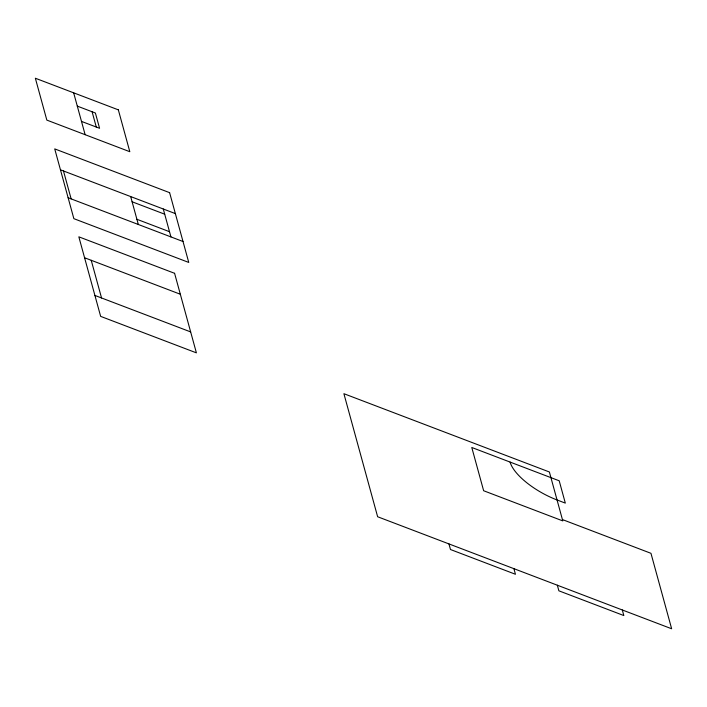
<?xml version="1.0" encoding="UTF-8"?>
<svg xmlns="http://www.w3.org/2000/svg" width="707" height="707" viewBox="0 0 707 707"><rect width="100%" height="100%" fill="white"/><g stroke="black" fill="none" stroke-linecap="round" stroke-linejoin="round"><path stroke-width="1.06" d="M77.293 106.112L95.392 113.014L99.581 128.294L81.482 121.401M60.466 169.821L175.363 213.602M132.112 201.787L164.713 214.203M136.902 219.285L169.512 231.702M68.119 197.739L183.016 241.511M84.575 257.755L180.32 294.236M94.906 295.438L190.66 331.919M562.436 519.574L650.961 553.307L671.65 628.77L377.635 516.746L343.894 393.693L549.383 471.984L562.79 520.9L483.641 490.738L471.781 447.478L559.202 480.787L565.317 503.11L557.054 499.964A46.202 17.684 29 0 1 510.074 462.069M622.301 609.964L623.83 615.558L558.875 590.813L557.337 585.21M513.909 568.667L515.447 574.27L450.483 549.516L448.954 543.922M163.282 208.998L170.935 236.916M130.68 196.581L138.333 224.49M92.096 111.759L96.285 127.039M73.652 92.82L85.132 134.692M91.221 260.291L101.552 297.965M63.489 170.979L71.142 198.888M118.334 109.85L35.35 78.23L46.83 120.102L129.814 151.713L118.334 109.85M169.618 192.666L54.722 148.894L73.855 218.666L188.76 262.447L169.618 192.666M174.585 273.3L78.839 236.827L100.65 316.374L196.396 352.855L174.585 273.3"/></g></svg>
